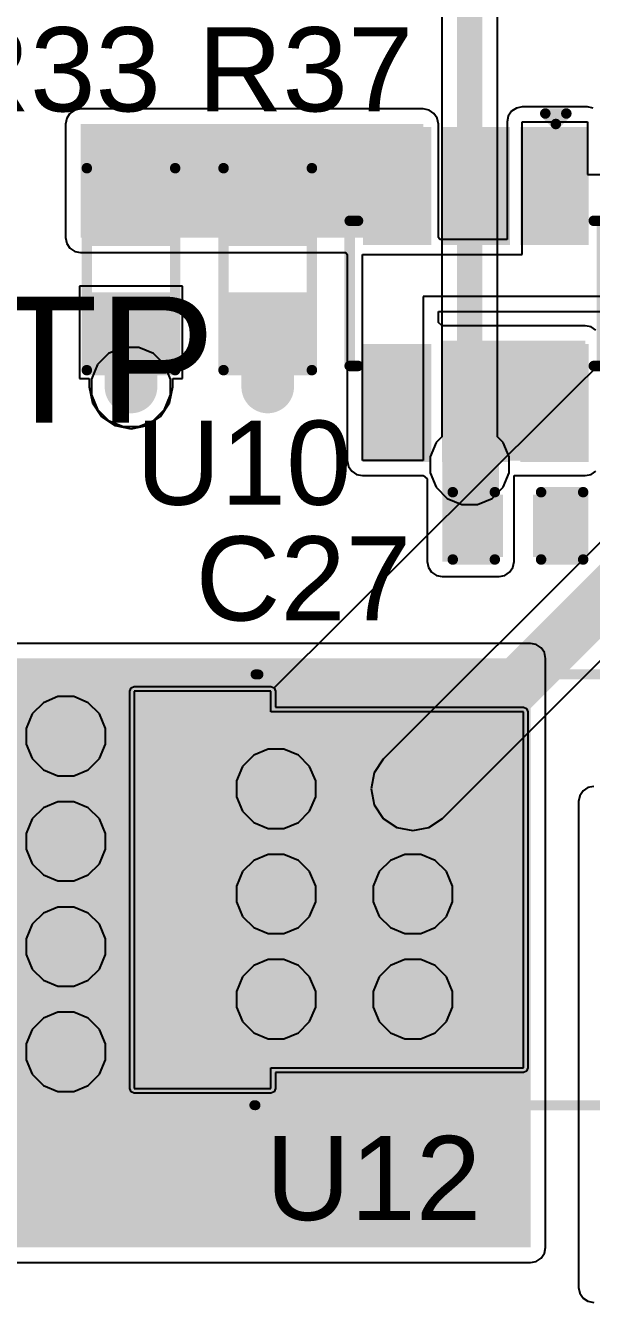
# Model space of a CAD drawing. Header units: millimetres. Extents: x 0 to 215, y 0 to 215.
# Drawn here: x 0.531 to 0.8, y 1.366 to 1.973 of the extents above; entities that cross this region are included whole.
import ezdxf

# ---------------------------------------------------------------- set-up
doc = ezdxf.new("R2010")
doc.units = ezdxf.units.MM
doc.header["$MEASUREMENT"] = 0
for name, color, linetype in [('BottomLayer', 5, 'Continuous'), ('TopLayer', 1, 'Continuous'), ('TopOverlay', 2, 'Continuous'), ('TopPaste', 8, 'Continuous'), ('TopSolder', 216, 'Continuous'), ('ViaHoleLayer', 16, 'Continuous')]:
    doc.layers.add(name, color=color, linetype=linetype)
doc.styles.add('Arial', font='', dxfattribs={"height": 0.2})
doc.styles.get('Arial').set_extended_font_data('Arial')

# ---------------------------------------------------------------- blocks, each defined once
blk = doc.blocks.new('P____PAK_SO_8_14')
at = {"layer": 'TopLayer'}
for points in [[(0.04371, 0.10601), (0.04371, 0.08199), (0.02029, 0.08199), (0.02029, 0.10601)], [(0.09715, -0.01969), (0.05777, -0.01969), (0.05777, 0.01969), (0.09715, 0.01969)], [(0.02029, -0.10601), (0.02029, -0.08199), (0.04371, -0.08199), (0.04371, -0.10601)]]:
    blk.add_hatch(color=1, dxfattribs=at).paths.add_polyline_path(points)
at = {"layer": 'TopPaste'}
for points in [[(0.04371, 0.10601), (0.04371, 0.08199), (0.02029, 0.08199), (0.02029, 0.10601)], [(0.09715, -0.01969), (0.05777, -0.01969), (0.05777, 0.01969), (0.09715, 0.01969)], [(0.02029, -0.10601), (0.02029, -0.08199), (0.04371, -0.08199), (0.04371, -0.10601)]]:
    blk.add_hatch(color=8, dxfattribs=at).paths.add_polyline_path(points)
at = {"layer": 'TopSolder'}
for points in [[(0.04571, 0.10801), (0.04571, 0.07999), (0.01829, 0.07999), (0.01829, 0.10801)], [(0.10115, -0.02369), (0.05377, -0.02369), (0.05377, 0.02369), (0.10115, 0.02369)], [(0.01829, -0.10801), (0.01829, -0.07999), (0.04571, -0.07999), (0.04571, -0.10801)]]:
    blk.add_hatch(color=216, dxfattribs=at).paths.add_polyline_path(points)
at = {"layer": 'TopLayer'}
for p, q in [((0.16998, 0.09449), (0.10502, 0.09449)), ((0.10502, 0.09449), (0.10502, 0.08465)), ((0.16998, -0.09449), (0.16998, 0.09449)), ((0.10502, 0.08465), (-0.01506, 0.08465)), ((-0.01506, 0.08465), (-0.01506, -0.08464)), ((-0.01506, -0.08464), (0.10502, -0.08464)), ((0.10502, -0.08464), (0.10502, -0.09449)), ((0.10502, -0.09449), (0.16998, -0.09449)), ((0.16998, -0.09449), (0.16998, -0.09449))]:
    blk.add_line(p, q, dxfattribs=at)
at = {"layer": 'TopOverlay', "const_width": 0.00472}
for points in [[(0.11234, 0.1024), (-0.05696, 0.1024)], [(0.11289, 0.10236), (0.11234, 0.1024)], [(0.11234, -0.1024), (-0.05696, -0.1024)], [(0.11234, -0.1024), (0.11092, -0.10236)]]:
    blk.add_lwpolyline(points, dxfattribs=at)
at = {"layer": 'TopOverlay', "const_width": 0.00236}
for points in [[(0.11116, 0.1024, 1), (0.11352, 0.1024, 1)], [(0.11116, 0.1024, 1), (0.11352, 0.1024, 1)], [(0.11171, 0.10236, 1), (0.11407, 0.10236, 1)], [(0.10974, -0.10236, 1), (0.1121, -0.10236, 1)], [(0.11116, -0.1024, 1), (0.11352, -0.1024, 1)], [(0.11116, -0.1024, 1), (0.11352, -0.1024, 1)]]:
    blk.add_lwpolyline(points, format="xyb", close=True, dxfattribs=at)
at = {"layer": 'TopSolder'}
for p, q in [((0.10285, 0.09449), (0.10349, 0.09602)), ((0.10285, 0.08681), (0.10285, 0.09449)), ((0.10349, 0.09602), (0.10502, 0.09665)), ((0.10502, 0.09665), (0.16998, 0.09665)), ((0.16998, 0.09665), (0.17151, 0.09602)), ((0.17151, 0.09602), (0.17214, 0.09449)), ((0.17214, 0.09449), (0.17214, -0.09449)), ((-0.01723, 0.08465), (-0.01659, 0.08618)), ((-0.01659, 0.08618), (-0.01506, 0.08681)), ((-0.01506, 0.08681), (0.10285, 0.08681)), ((-0.01723, -0.08464), (-0.01723, 0.08465)), ((-0.01659, -0.08618), (-0.01723, -0.08464)), ((-0.01506, -0.08681), (-0.01659, -0.08618)), ((0.10285, -0.08681), (-0.01506, -0.08681)), ((0.10285, -0.09449), (0.10285, -0.08681)), ((0.10349, -0.09602), (-213.99582, -213.18636)), ((0.10349, -0.09602), (0.10285, -0.09449)), ((0.10502, -0.09665), (0.10349, -0.09602)), ((0.16998, -0.09665), (0.10502, -0.09665)), ((0.17151, -0.09602), (0.16998, -0.09665)), ((0.17214, -0.09449), (0.17151, -0.09602))]:
    blk.add_line(p, q, dxfattribs=at)
blk = doc.blocks.new('SOT_23_6_16')
at = {"layer": 'TopLayer'}
for points in [[(-0.07559, 0.04961), (-0.02756, 0.04961), (-0.02756, 0.0252), (-0.07559, 0.0252)], [(0.02756, 0.04961), (0.07559, 0.04961), (0.07559, 0.0252), (0.02756, 0.0252)], [(-0.07559, 0.0122), (-0.02756, 0.0122), (-0.02756, -0.0122), (-0.07559, -0.0122)], [(0.02756, 0.0122), (0.07559, 0.0122), (0.07559, -0.0122), (0.02756, -0.0122)], [(-0.07559, -0.0252), (-0.02756, -0.0252), (-0.02756, -0.04961), (-0.07559, -0.04961)], [(0.02756, -0.0252), (0.07559, -0.0252), (0.07559, -0.04961), (0.02756, -0.04961)]]:
    blk.add_hatch(color=1, dxfattribs=at).paths.add_polyline_path(points)
at = {"layer": 'TopPaste'}
for points in [[(-0.07559, 0.04961), (-0.02756, 0.04961), (-0.02756, 0.0252), (-0.07559, 0.0252)], [(0.02756, 0.04961), (0.07559, 0.04961), (0.07559, 0.0252), (0.02756, 0.0252)], [(-0.07559, 0.0122), (-0.02756, 0.0122), (-0.02756, -0.0122), (-0.07559, -0.0122)], [(0.02756, 0.0122), (0.07559, 0.0122), (0.07559, -0.0122), (0.02756, -0.0122)], [(-0.07559, -0.0252), (-0.02756, -0.0252), (-0.02756, -0.04961), (-0.07559, -0.04961)], [(0.02756, -0.0252), (0.07559, -0.0252), (0.07559, -0.04961), (0.02756, -0.04961)]]:
    blk.add_hatch(color=8, dxfattribs=at).paths.add_polyline_path(points)
at = {"layer": 'TopSolder'}
for points in [[(-0.07959, 0.05361), (-0.02356, 0.05361), (-0.02356, 0.0212), (-0.07959, 0.0212)], [(0.02356, 0.05361), (0.07959, 0.05361), (0.07959, 0.0212), (0.02356, 0.0212)], [(-0.07959, 0.0162), (-0.02356, 0.0162), (-0.02356, -0.0162), (-0.07959, -0.0162)], [(0.02356, 0.0162), (0.07959, 0.0162), (0.07959, -0.0162), (0.02356, -0.0162)], [(-0.07959, -0.0212), (-0.02356, -0.0212), (-0.02356, -0.05361), (-0.07959, -0.05361)], [(0.02356, -0.0212), (0.07959, -0.0212), (0.07959, -0.05361), (0.02356, -0.05361)]]:
    blk.add_hatch(color=216, dxfattribs=at).paths.add_polyline_path(points)
at = {"layer": 'TopOverlay', "const_width": 0.005}
for points in [[(-0.035, 0.05606), (-0.035, 0.06)], [(0.034, 0.06), (-0.035, 0.06)], [(0.034, 0.05606), (0.034, 0.06)], [(-0.086, 0.033), (-0.086, 0.043)], [(-0.081, 0.038), (-0.086, 0.043)], [(-0.086, 0.033), (-0.081, 0.038)], [(-0.035, -0.06), (-0.035, -0.05606)], [(0.034, -0.06), (0.034, -0.05606)], [(0.034, -0.06), (-0.035, -0.06)]]:
    blk.add_lwpolyline(points, dxfattribs=at)
at = {"layer": 'TopOverlay', "const_width": 0.0025}
for points in [[(-0.03625, 0.06, 1), (-0.03375, 0.06, 1)], [(-0.03625, 0.06, 1), (-0.03375, 0.06, 1)], [(0.03275, 0.06, 1), (0.03525, 0.06, 1)], [(0.03275, 0.06, 1), (0.03525, 0.06, 1)], [(-0.03625, 0.05606, 1), (-0.03375, 0.05606, 1)], [(0.03275, 0.05606, 1), (0.03525, 0.05606, 1)], [(-0.08725, 0.043, 1), (-0.08475, 0.043, 1)], [(-0.08725, 0.043, 1), (-0.08475, 0.043, 1)], [(-0.08225, 0.038, 1), (-0.07975, 0.038, 1)], [(-0.08225, 0.038, 1), (-0.07975, 0.038, 1)], [(-0.08725, 0.033, 1), (-0.08475, 0.033, 1)], [(-0.08725, 0.033, 1), (-0.08475, 0.033, 1)], [(-0.03625, -0.05606, 1), (-0.03375, -0.05606, 1)], [(0.03275, -0.05606, 1), (0.03525, -0.05606, 1)], [(-0.03625, -0.06, 1), (-0.03375, -0.06, 1)], [(-0.03625, -0.06, 1), (-0.03375, -0.06, 1)], [(0.03275, -0.06, 1), (0.03525, -0.06, 1)], [(0.03275, -0.06, 1), (0.03525, -0.06, 1)]]:
    blk.add_lwpolyline(points, format="xyb", close=True, dxfattribs=at)
blk = doc.blocks.new('R___0603_44')
at = {"layer": 'TopLayer'}
for points in [[(-0.015, 0.0175), (-0.015, -0.0175), (-0.045, -0.0175), (-0.045, 0.0175)], [(0.045, 0.0175), (0.045, -0.0175), (0.015, -0.0175), (0.015, 0.0175)]]:
    blk.add_hatch(color=1, dxfattribs=at).paths.add_polyline_path(points)
at = {"layer": 'TopPaste'}
for points in [[(-0.015, 0.0175), (-0.015, -0.0175), (-0.045, -0.0175), (-0.045, 0.0175)], [(0.045, 0.0175), (0.045, -0.0175), (0.015, -0.0175), (0.015, 0.0175)]]:
    blk.add_hatch(color=8, dxfattribs=at).paths.add_polyline_path(points)
at = {"layer": 'TopSolder'}
for points in [[(-0.011, 0.0215), (-0.011, -0.0215), (-0.049, -0.0215), (-0.049, 0.0215)], [(0.049, 0.0215), (0.049, -0.0215), (0.011, -0.0215), (0.011, 0.0215)]]:
    blk.add_hatch(color=216, dxfattribs=at).paths.add_polyline_path(points)
at = {"layer": 'TopOverlay', "const_width": 0.005}
for points in [[(-0.048, 0.021), (-0.048, -0.021)], [(-0.048, 0.021), (0.048, 0.021)], [(0.048, 0.021), (0.048, -0.021)], [(-0.048, -0.021), (0.048, -0.021)]]:
    blk.add_lwpolyline(points, dxfattribs=at)
at = {"layer": 'TopOverlay', "const_width": 0.0025}
for points in [[(-0.04925, 0.021, 1), (-0.04675, 0.021, 1)], [(-0.04925, 0.021, 1), (-0.04675, 0.021, 1)], [(0.04675, 0.021, 1), (0.04925, 0.021, 1)], [(0.04675, 0.021, 1), (0.04925, 0.021, 1)], [(-0.04925, -0.021, 1), (-0.04675, -0.021, 1)], [(-0.04925, -0.021, 1), (-0.04675, -0.021, 1)], [(0.04675, -0.021, 1), (0.04925, -0.021, 1)], [(0.04675, -0.021, 1), (0.04925, -0.021, 1)]]:
    blk.add_lwpolyline(points, format="xyb", close=True, dxfattribs=at)
blk = doc.blocks.new('R___0603_48')
at = {"layer": 'TopLayer'}
for points in [[(-0.015, 0.0175), (-0.015, -0.0175), (-0.045, -0.0175), (-0.045, 0.0175)], [(0.045, 0.0175), (0.045, -0.0175), (0.015, -0.0175), (0.015, 0.0175)]]:
    blk.add_hatch(color=1, dxfattribs=at).paths.add_polyline_path(points)
at = {"layer": 'TopPaste'}
for points in [[(-0.015, 0.0175), (-0.015, -0.0175), (-0.045, -0.0175), (-0.045, 0.0175)], [(0.045, 0.0175), (0.045, -0.0175), (0.015, -0.0175), (0.015, 0.0175)]]:
    blk.add_hatch(color=8, dxfattribs=at).paths.add_polyline_path(points)
at = {"layer": 'TopSolder'}
for points in [[(-0.011, 0.0215), (-0.011, -0.0215), (-0.049, -0.0215), (-0.049, 0.0215)], [(0.049, 0.0215), (0.049, -0.0215), (0.011, -0.0215), (0.011, 0.0215)]]:
    blk.add_hatch(color=216, dxfattribs=at).paths.add_polyline_path(points)
at = {"layer": 'TopOverlay', "const_width": 0.005}
for points in [[(-0.048, 0.021), (-0.048, -0.021)], [(-0.048, 0.021), (0.048, 0.021)], [(0.048, 0.021), (0.048, -0.021)], [(-0.048, -0.021), (0.048, -0.021)]]:
    blk.add_lwpolyline(points, dxfattribs=at)
at = {"layer": 'TopOverlay', "const_width": 0.0025}
for points in [[(-0.04925, 0.021, 1), (-0.04675, 0.021, 1)], [(-0.04925, 0.021, 1), (-0.04675, 0.021, 1)], [(0.04675, 0.021, 1), (0.04925, 0.021, 1)], [(0.04675, 0.021, 1), (0.04925, 0.021, 1)], [(-0.04925, -0.021, 1), (-0.04675, -0.021, 1)], [(-0.04925, -0.021, 1), (-0.04675, -0.021, 1)], [(0.04675, -0.021, 1), (0.04925, -0.021, 1)], [(0.04675, -0.021, 1), (0.04925, -0.021, 1)]]:
    blk.add_lwpolyline(points, format="xyb", close=True, dxfattribs=at)
blk = doc.blocks.new('C___0402_179')
at = {"layer": 'TopLayer'}
for points in [[(-0.0275, -0.0125), (-0.0275, 0.0125), (-0.0095, 0.0125), (-0.0095, -0.0125)], [(0.0095, -0.0125), (0.0095, 0.0125), (0.0275, 0.0125), (0.0275, -0.0125)]]:
    blk.add_hatch(color=1, dxfattribs=at).paths.add_polyline_path(points)
at = {"layer": 'TopPaste'}
for points in [[(-0.0275, -0.0125), (-0.0275, 0.0125), (-0.0095, 0.0125), (-0.0095, -0.0125)], [(0.0095, -0.0125), (0.0095, 0.0125), (0.0275, 0.0125), (0.0275, -0.0125)]]:
    blk.add_hatch(color=8, dxfattribs=at).paths.add_polyline_path(points)
at = {"layer": 'TopSolder'}
for points in [[(-0.02986, -0.01486), (-0.02986, 0.01486), (-0.00714, 0.01486), (-0.00714, -0.01486)], [(0.00714, -0.01486), (0.00714, 0.01486), (0.02986, 0.01486), (0.02986, -0.01486)]]:
    blk.add_hatch(color=216, dxfattribs=at).paths.add_polyline_path(points)
at = {"layer": 'TopOverlay', "const_width": 0.005}
for points in [[(-0.031, -0.016), (-0.031, 0.016)], [(-0.031, 0.016), (-0.011, 0.016)], [(0.011, 0.016), (0.031, 0.016)], [(0.031, -0.016), (0.031, 0.016)], [(-0.031, -0.016), (-0.011, -0.016)], [(0.011, -0.016), (0.031, -0.016)]]:
    blk.add_lwpolyline(points, dxfattribs=at)
at = {"layer": 'TopOverlay', "const_width": 0.0025}
for points in [[(-0.03225, 0.016, 1), (-0.02975, 0.016, 1)], [(-0.03225, 0.016, 1), (-0.02975, 0.016, 1)], [(-0.01225, 0.016, 1), (-0.00975, 0.016, 1)], [(0.00975, 0.016, 1), (0.01225, 0.016, 1)], [(0.02975, 0.016, 1), (0.03225, 0.016, 1)], [(0.02975, 0.016, 1), (0.03225, 0.016, 1)], [(-0.03225, -0.016, 1), (-0.02975, -0.016, 1)], [(-0.03225, -0.016, 1), (-0.02975, -0.016, 1)], [(-0.01225, -0.016, 1), (-0.00975, -0.016, 1)], [(0.00975, -0.016, 1), (0.01225, -0.016, 1)], [(0.02975, -0.016, 1), (0.03225, -0.016, 1)], [(0.02975, -0.016, 1), (0.03225, -0.016, 1)]]:
    blk.add_lwpolyline(points, format="xyb", close=True, dxfattribs=at)

msp = doc.modelspace()

# ---------------------------------------------------------------- hatches: boundary and pattern name
at = {"layer": 'BottomLayer'}
h = msp.add_hatch(color=5, dxfattribs=at)
edge = h.paths.add_edge_path()
edge.add_arc((0.581, 1.801), 0.01181, 0, 360)
h = msp.add_hatch(color=5, dxfattribs=at)
edge = h.paths.add_edge_path()
edge.add_arc((0.646, 1.801), 0.01181, 0, 360)
h = msp.add_hatch(color=5, dxfattribs=at)
edge = h.paths.add_edge_path()
edge.add_arc((0.742, 1.764), 0.01181, 0, 360)
h = msp.add_hatch(color=5, dxfattribs=at)
edge = h.paths.add_edge_path()
edge.add_arc((0.55, 1.635), 0.01181, 0, 360)
h = msp.add_hatch(color=5, dxfattribs=at)
edge = h.paths.add_edge_path()
edge.add_arc((0.65, 1.61), 0.01181, 0, 360)
h = msp.add_hatch(color=5, dxfattribs=at)
edge = h.paths.add_edge_path()
edge.add_arc((0.715, 1.61), 0.01181, 0, 360)
h = msp.add_hatch(color=5, dxfattribs=at)
edge = h.paths.add_edge_path()
edge.add_arc((0.55, 1.585), 0.01181, 0, 360)
h = msp.add_hatch(color=5, dxfattribs=at)
edge = h.paths.add_edge_path()
edge.add_arc((0.65, 1.56), 0.01181, 0, 360)
h = msp.add_hatch(color=5, dxfattribs=at)
edge = h.paths.add_edge_path()
edge.add_arc((0.715, 1.56), 0.01181, 0, 360)
h = msp.add_hatch(color=5, dxfattribs=at)
edge = h.paths.add_edge_path()
edge.add_arc((0.55, 1.535), 0.01181, 0, 360)
h = msp.add_hatch(color=5, dxfattribs=at)
edge = h.paths.add_edge_path()
edge.add_arc((0.65, 1.51), 0.01181, 0, 360)
h = msp.add_hatch(color=5, dxfattribs=at)
edge = h.paths.add_edge_path()
edge.add_arc((0.715, 1.51), 0.01181, 0, 360)
h = msp.add_hatch(color=5, dxfattribs=at)
edge = h.paths.add_edge_path()
edge.add_arc((0.55, 1.485), 0.01181, 0, 360)
at = {"layer": 'TopLayer'}
for points in [[(0.557, 1.872), (0.72, 1.872), (0.72, 1.926), (0.557, 1.926)], [(0.729, 1.718), (0.756, 1.718), (0.756, 1.823), (0.729, 1.823)], [(0.729, 1.766), (0.797, 1.766), (0.797, 1.823), (0.729, 1.823)], [(0.463, 1.392), (0.771, 1.392), (0.771, 1.672), (0.463, 1.672)]]:
    msp.add_hatch(color=1, dxfattribs=at).paths.add_polyline_path(points)
h = msp.add_hatch(color=1, dxfattribs=at)
edge = h.paths.add_edge_path()
edge.add_arc((0.581, 1.801), 0.01181, 0, 360)
h = msp.add_hatch(color=1, dxfattribs=at)
edge = h.paths.add_edge_path()
edge.add_arc((0.646, 1.801), 0.01181, 0, 360)
h = msp.add_hatch(color=1, dxfattribs=at)
edge = h.paths.add_edge_path()
edge.add_arc((0.742, 1.764), 0.01181, 0, 360)
h = msp.add_hatch(color=1, dxfattribs=at)
edge = h.paths.add_edge_path()
edge.add_arc((0.55, 1.635), 0.01181, 0, 360)
h = msp.add_hatch(color=1, dxfattribs=at)
edge = h.paths.add_edge_path()
edge.add_arc((0.65, 1.61), 0.01181, 0, 360)
h = msp.add_hatch(color=1, dxfattribs=at)
edge = h.paths.add_edge_path()
edge.add_arc((0.715, 1.61), 0.01181, 0, 360)
h = msp.add_hatch(color=1, dxfattribs=at)
edge = h.paths.add_edge_path()
edge.add_arc((0.55, 1.585), 0.01181, 0, 360)
h = msp.add_hatch(color=1, dxfattribs=at)
edge = h.paths.add_edge_path()
edge.add_arc((0.65, 1.56), 0.01181, 0, 360)
h = msp.add_hatch(color=1, dxfattribs=at)
edge = h.paths.add_edge_path()
edge.add_arc((0.715, 1.56), 0.01181, 0, 360)
h = msp.add_hatch(color=1, dxfattribs=at)
edge = h.paths.add_edge_path()
edge.add_arc((0.55, 1.535), 0.01181, 0, 360)
h = msp.add_hatch(color=1, dxfattribs=at)
edge = h.paths.add_edge_path()
edge.add_arc((0.65, 1.51), 0.01181, 0, 360)
h = msp.add_hatch(color=1, dxfattribs=at)
edge = h.paths.add_edge_path()
edge.add_arc((0.715, 1.51), 0.01181, 0, 360)
h = msp.add_hatch(color=1, dxfattribs=at)
edge = h.paths.add_edge_path()
edge.add_arc((0.55, 1.485), 0.01181, 0, 360)
at = {"layer": 'ViaHoleLayer'}
h = msp.add_hatch(color=16, dxfattribs=at)
edge = h.paths.add_edge_path()
edge.add_arc((0.581, 1.801), 0.00591, 0, 360)
h = msp.add_hatch(color=16, dxfattribs=at)
edge = h.paths.add_edge_path()
edge.add_arc((0.646, 1.801), 0.00591, 0, 360)
h = msp.add_hatch(color=16, dxfattribs=at)
edge = h.paths.add_edge_path()
edge.add_arc((0.742, 1.764), 0.00591, 0, 360)
h = msp.add_hatch(color=16, dxfattribs=at)
edge = h.paths.add_edge_path()
edge.add_arc((0.55, 1.635), 0.00591, 0, 360)
h = msp.add_hatch(color=16, dxfattribs=at)
edge = h.paths.add_edge_path()
edge.add_arc((0.65, 1.61), 0.00591, 0, 360)
h = msp.add_hatch(color=16, dxfattribs=at)
edge = h.paths.add_edge_path()
edge.add_arc((0.715, 1.61), 0.00591, 0, 360)
h = msp.add_hatch(color=16, dxfattribs=at)
edge = h.paths.add_edge_path()
edge.add_arc((0.55, 1.585), 0.00591, 0, 360)
h = msp.add_hatch(color=16, dxfattribs=at)
edge = h.paths.add_edge_path()
edge.add_arc((0.65, 1.56), 0.00591, 0, 360)
h = msp.add_hatch(color=16, dxfattribs=at)
edge = h.paths.add_edge_path()
edge.add_arc((0.715, 1.56), 0.00591, 0, 360)
h = msp.add_hatch(color=16, dxfattribs=at)
edge = h.paths.add_edge_path()
edge.add_arc((0.55, 1.535), 0.00591, 0, 360)
h = msp.add_hatch(color=16, dxfattribs=at)
edge = h.paths.add_edge_path()
edge.add_arc((0.65, 1.51), 0.00591, 0, 360)
h = msp.add_hatch(color=16, dxfattribs=at)
edge = h.paths.add_edge_path()
edge.add_arc((0.715, 1.51), 0.00591, 0, 360)
h = msp.add_hatch(color=16, dxfattribs=at)
edge = h.paths.add_edge_path()
edge.add_arc((0.55, 1.485), 0.00591, 0, 360)

# ---------------------------------------------------------------- linework, layer by layer
at = {"layer": 'BottomLayer'}
for p, q in [((0.72875, 2.58631), (0.72875, 1.77735)), ((0.75525, 1.77735), (0.75525, 2.58082)), ((0.57034, 1.81695), (0.56505, 1.81166)), ((0.57726, 1.81981), (0.57034, 1.81695)), ((0.58474, 1.81981), (0.57726, 1.81981)), ((0.59166, 1.81695), (0.58474, 1.81981)), ((0.59695, 1.81166), (0.59166, 1.81695)), ((0.56505, 1.81166), (0.56219, 1.80474)), ((0.59981, 1.80474), (0.59695, 1.81166)), ((0.56219, 1.80474), (0.56219, 1.79726)), ((0.59981, 1.79726), (0.59981, 1.80474)), ((0.56219, 1.79726), (0.56505, 1.79034)), ((0.59695, 1.79034), (0.59981, 1.79726)), ((0.56505, 1.79034), (0.57034, 1.78505)), ((0.57034, 1.78505), (0.57726, 1.78219)), ((0.58474, 1.78219), (0.59166, 1.78505)), ((0.59166, 1.78505), (0.59695, 1.79034)), ((0.57726, 1.78219), (0.58474, 1.78219)), ((0.72605, 1.77466), (0.72319, 1.76774)), ((0.72875, 1.77735), (0.72605, 1.77466)), ((0.75795, 1.77466), (0.75525, 1.77735)), ((0.76081, 1.76774), (0.75795, 1.77466)), ((0.72319, 1.76774), (0.72319, 1.76026)), ((0.76081, 1.76026), (0.76081, 1.76774)), ((0.72319, 1.76026), (0.72605, 1.75334)), ((0.75795, 1.75334), (0.76081, 1.76026)), ((0.72605, 1.75334), (0.73134, 1.74805)), ((0.73134, 1.74805), (0.73826, 1.74519)), ((0.74574, 1.74519), (0.75266, 1.74805)), ((0.75266, 1.74805), (0.75795, 1.75334)), ((0.73826, 1.74519), (0.74574, 1.74519)), ((0.80894, 1.73206), (0.70094, 1.62406)), ((0.72906, 1.59594), (0.83124, 1.69812)), ((0.53934, 1.65095), (0.53405, 1.64566)), ((0.54626, 1.65381), (0.53934, 1.65095)), ((0.55374, 1.65381), (0.54626, 1.65381)), ((0.56066, 1.65095), (0.55374, 1.65381)), ((0.56595, 1.64566), (0.56066, 1.65095)), ((0.53405, 1.64566), (0.53119, 1.63874)), ((0.56881, 1.63874), (0.56595, 1.64566)), ((0.53119, 1.63874), (0.53119, 1.63126)), ((0.56881, 1.63126), (0.56881, 1.63874)), ((0.53119, 1.63126), (0.53405, 1.62434)), ((0.56595, 1.62434), (0.56881, 1.63126)), ((0.64626, 1.62881), (0.63934, 1.62595)), ((0.65374, 1.62881), (0.64626, 1.62881)), ((0.66066, 1.62595), (0.65374, 1.62881)), ((0.53405, 1.62434), (0.53934, 1.61905)), ((0.56066, 1.61905), (0.56595, 1.62434)), ((0.63405, 1.62066), (0.63119, 1.61374)), ((0.63934, 1.62595), (0.63405, 1.62066)), ((0.66595, 1.62066), (0.66066, 1.62595)), ((0.66881, 1.61374), (0.66595, 1.62066)), ((0.70094, 1.62406), (0.69663, 1.61761)), ((0.53934, 1.61905), (0.54626, 1.61619)), ((0.54626, 1.61619), (0.55374, 1.61619)), ((0.55374, 1.61619), (0.56066, 1.61905)), ((0.69663, 1.61761), (0.69512, 1.61)), ((0.63119, 1.61374), (0.63119, 1.60626)), ((0.66881, 1.60626), (0.66881, 1.61374)), ((0.69512, 1.61), (0.69663, 1.60239)), ((0.54626, 1.60381), (0.53934, 1.60095)), ((0.55374, 1.60381), (0.54626, 1.60381)), ((0.56066, 1.60095), (0.55374, 1.60381)), ((0.63119, 1.60626), (0.63405, 1.59934)), ((0.66595, 1.59934), (0.66881, 1.60626)), ((0.69663, 1.60239), (0.70094, 1.59594)), ((0.53934, 1.60095), (0.53405, 1.59566)), ((0.56595, 1.59566), (0.56066, 1.60095)), ((0.63405, 1.59934), (0.63934, 1.59405)), ((0.66066, 1.59405), (0.66595, 1.59934)), ((0.53405, 1.59566), (0.53119, 1.58874)), ((0.56881, 1.58874), (0.56595, 1.59566)), ((0.63934, 1.59405), (0.64626, 1.59119)), ((0.64626, 1.59119), (0.65374, 1.59119)), ((0.65374, 1.59119), (0.66066, 1.59405)), ((0.70094, 1.59594), (0.70739, 1.59163)), ((0.70739, 1.59163), (0.715, 1.59012)), ((0.715, 1.59012), (0.72261, 1.59163)), ((0.72261, 1.59163), (0.72906, 1.59594)), ((0.53119, 1.58874), (0.53119, 1.58126)), ((0.56881, 1.58126), (0.56881, 1.58874)), ((0.53119, 1.58126), (0.53405, 1.57434)), ((0.56595, 1.57434), (0.56881, 1.58126)), ((0.64626, 1.57881), (0.63934, 1.57595)), ((0.65374, 1.57881), (0.64626, 1.57881)), ((0.66066, 1.57595), (0.65374, 1.57881)), ((0.71126, 1.57881), (0.70434, 1.57595)), ((0.71874, 1.57881), (0.71126, 1.57881)), ((0.72566, 1.57595), (0.71874, 1.57881)), ((0.53405, 1.57434), (0.53934, 1.56905)), ((0.56066, 1.56905), (0.56595, 1.57434)), ((0.63934, 1.57595), (0.63405, 1.57066)), ((0.66595, 1.57066), (0.66066, 1.57595)), ((0.70434, 1.57595), (0.69905, 1.57066)), ((0.73095, 1.57066), (0.72566, 1.57595)), ((0.53934, 1.56905), (0.54626, 1.56619)), ((0.54626, 1.56619), (0.55374, 1.56619)), ((0.55374, 1.56619), (0.56066, 1.56905)), ((0.63405, 1.57066), (0.63119, 1.56374)), ((0.66881, 1.56374), (0.66595, 1.57066)), ((0.69905, 1.57066), (0.69619, 1.56374)), ((0.73381, 1.56374), (0.73095, 1.57066)), ((0.63119, 1.56374), (0.63119, 1.55626)), ((0.66881, 1.55626), (0.66881, 1.56374)), ((0.69619, 1.56374), (0.69619, 1.55626)), ((0.73381, 1.55626), (0.73381, 1.56374)), ((0.54626, 1.55381), (0.53934, 1.55095)), ((0.55374, 1.55381), (0.54626, 1.55381)), ((0.56066, 1.55095), (0.55374, 1.55381)), ((0.63119, 1.55626), (0.63405, 1.54934)), ((0.66595, 1.54934), (0.66881, 1.55626)), ((0.69619, 1.55626), (0.69905, 1.54934)), ((0.73095, 1.54934), (0.73381, 1.55626)), ((0.53934, 1.55095), (0.53405, 1.54566)), ((0.56595, 1.54566), (0.56066, 1.55095)), ((0.63405, 1.54934), (0.63934, 1.54405)), ((0.66066, 1.54405), (0.66595, 1.54934)), ((0.69905, 1.54934), (0.70434, 1.54405)), ((0.72566, 1.54405), (0.73095, 1.54934)), ((0.53405, 1.54566), (0.53119, 1.53874)), ((0.56881, 1.53874), (0.56595, 1.54566)), ((0.63934, 1.54405), (0.64626, 1.54119)), ((0.65374, 1.54119), (0.66066, 1.54405)), ((0.70434, 1.54405), (0.71126, 1.54119)), ((0.71874, 1.54119), (0.72566, 1.54405)), ((0.53119, 1.53874), (0.53119, 1.53126)), ((0.56881, 1.53126), (0.56881, 1.53874)), ((0.64626, 1.54119), (0.65374, 1.54119)), ((0.71126, 1.54119), (0.71874, 1.54119)), ((0.53119, 1.53126), (0.53405, 1.52434)), ((0.56595, 1.52434), (0.56881, 1.53126)), ((0.53405, 1.52434), (0.53934, 1.51905)), ((0.56066, 1.51905), (0.56595, 1.52434)), ((0.63934, 1.52595), (0.63405, 1.52066)), ((0.64626, 1.52881), (0.63934, 1.52595)), ((0.65374, 1.52881), (0.64626, 1.52881)), ((0.66066, 1.52595), (0.65374, 1.52881)), ((0.66595, 1.52066), (0.66066, 1.52595)), ((0.70434, 1.52595), (0.69905, 1.52066)), ((0.71126, 1.52881), (0.70434, 1.52595)), ((0.71874, 1.52881), (0.71126, 1.52881)), ((0.72566, 1.52595), (0.71874, 1.52881)), ((0.73095, 1.52066), (0.72566, 1.52595)), ((0.53934, 1.51905), (0.54626, 1.51619)), ((0.55374, 1.51619), (0.56066, 1.51905)), ((0.63405, 1.52066), (0.63119, 1.51374)), ((0.66881, 1.51374), (0.66595, 1.52066)), ((0.69905, 1.52066), (0.69619, 1.51374)), ((0.73381, 1.51374), (0.73095, 1.52066)), ((0.54626, 1.51619), (0.55374, 1.51619)), ((0.63119, 1.51374), (0.63119, 1.50626)), ((0.66881, 1.50626), (0.66881, 1.51374)), ((0.69619, 1.51374), (0.69619, 1.50626)), ((0.73381, 1.50626), (0.73381, 1.51374)), ((0.63119, 1.50626), (0.63405, 1.49934)), ((0.66595, 1.49934), (0.66881, 1.50626)), ((0.69619, 1.50626), (0.69905, 1.49934)), ((0.73095, 1.49934), (0.73381, 1.50626)), ((0.53934, 1.50095), (0.53405, 1.49566)), ((0.54626, 1.50381), (0.53934, 1.50095)), ((0.55374, 1.50381), (0.54626, 1.50381)), ((0.56066, 1.50095), (0.55374, 1.50381)), ((0.56595, 1.49566), (0.56066, 1.50095)), ((0.63405, 1.49934), (0.63934, 1.49405)), ((0.66066, 1.49405), (0.66595, 1.49934)), ((0.69905, 1.49934), (0.70434, 1.49405)), ((0.72566, 1.49405), (0.73095, 1.49934)), ((0.53405, 1.49566), (0.53119, 1.48874)), ((0.56881, 1.48874), (0.56595, 1.49566)), ((0.63934, 1.49405), (0.64626, 1.49119)), ((0.65374, 1.49119), (0.66066, 1.49405)), ((0.70434, 1.49405), (0.71126, 1.49119)), ((0.71874, 1.49119), (0.72566, 1.49405)), ((0.53119, 1.48874), (0.53119, 1.48126)), ((0.56881, 1.48126), (0.56881, 1.48874)), ((0.64626, 1.49119), (0.65374, 1.49119)), ((0.71126, 1.49119), (0.71874, 1.49119)), ((0.53119, 1.48126), (0.53405, 1.47434)), ((0.56595, 1.47434), (0.56881, 1.48126)), ((0.53405, 1.47434), (0.53934, 1.46905)), ((0.53934, 1.46905), (0.54626, 1.46619)), ((0.55374, 1.46619), (0.56066, 1.46905)), ((0.56066, 1.46905), (0.56595, 1.47434)), ((0.54626, 1.46619), (0.55374, 1.46619))]:
    msp.add_line(p, q, dxfattribs=at)
for points, const_width in [([(0.742, 1.764), (0.742, 2.58631)], 0.012), ([(0.715, 1.61), (0.823, 1.718)], 0.025)]:
    msp.add_lwpolyline(points, dxfattribs=dict(at, const_width=const_width))
for points, const_width in [([(0.739, 1.764, 1), (0.745, 1.764, 1)], 0.006), ([(0.70875, 1.61, 1), (0.72125, 1.61, 1)], 0.0125)]:
    msp.add_lwpolyline(points, format="xyb", close=True, dxfattribs=dict(at, const_width=const_width))
at = {"layer": 'TopLayer'}
for p, q in [((0.55195, 1.93105), (0.55041, 1.92873)), ((0.55427, 1.93259), (0.55195, 1.93105)), ((0.557, 1.93314), (0.55427, 1.93259)), ((0.72, 1.93314), (0.557, 1.93314)), ((0.72273, 1.93259), (0.72, 1.93314)), ((0.72505, 1.93105), (0.72273, 1.93259)), ((0.72659, 1.92873), (0.72505, 1.93105)), ((0.76195, 1.93205), (0.76041, 1.92973)), ((0.76427, 1.93359), (0.76195, 1.93205)), ((0.767, 1.93414), (0.76427, 1.93359)), ((0.798, 1.93414), (0.767, 1.93414)), ((0.80073, 1.93359), (0.798, 1.93414)), ((0.55041, 1.92873), (0.54986, 1.926)), ((0.54986, 1.926), (0.54986, 1.872)), ((0.72714, 1.926), (0.72659, 1.92873)), ((0.72714, 1.872), (0.72714, 1.926)), ((0.76041, 1.92973), (0.75986, 1.927)), ((0.75986, 1.927), (0.75986, 1.87114)), ((0.767, 1.864), (0.767, 1.927)), ((0.767, 1.927), (0.798, 1.927)), ((0.798, 1.927), (0.798, 1.902)), ((0.798, 1.902), (0.881, 1.902)), ((0.54986, 1.872), (0.55041, 1.86927)), ((0.72785, 1.87114), (0.72714, 1.872)), ((0.75986, 1.87114), (0.72785, 1.87114)), ((0.55041, 1.86927), (0.55195, 1.86695)), ((0.55195, 1.86695), (0.55427, 1.86541)), ((0.55427, 1.86541), (0.557, 1.86486)), ((0.557, 1.86486), (0.68315, 1.86486)), ((0.68315, 1.86486), (0.68386, 1.864)), ((0.68386, 1.864), (0.68386, 1.766)), ((0.691, 1.766), (0.691, 1.864)), ((0.691, 1.864), (0.767, 1.864)), ((0.6055, 1.849), (0.5565, 1.849)), ((0.5565, 1.849), (0.5565, 1.805)), ((0.6055, 1.805), (0.6055, 1.849)), ((0.881, 1.844), (0.72, 1.844)), ((0.72, 1.844), (0.72, 1.766)), ((0.72714, 1.83167), (0.72714, 1.83686)), ((0.72714, 1.83686), (0.82349, 1.83686)), ((0.729, 1.83014), (0.72714, 1.83167)), ((0.797, 1.83014), (0.729, 1.83014)), ((0.79973, 1.82959), (0.797, 1.83014)), ((0.80205, 1.82805), (0.79973, 1.82959)), ((0.5565, 1.805), (0.56112, 1.805)), ((0.56112, 1.805), (0.56112, 1.801)), ((0.60088, 1.801), (0.60088, 1.805)), ((0.60088, 1.805), (0.6055, 1.805)), ((0.56112, 1.801), (0.56263, 1.79339)), ((0.59937, 1.79339), (0.60088, 1.801)), ((0.56263, 1.79339), (0.56694, 1.78694)), ((0.59506, 1.78694), (0.59937, 1.79339)), ((0.56694, 1.78694), (0.57339, 1.78263)), ((0.58861, 1.78263), (0.59506, 1.78694)), ((0.57339, 1.78263), (0.581, 1.78112)), ((0.581, 1.78112), (0.58861, 1.78263)), ((0.68386, 1.766), (0.68441, 1.76327)), ((0.68441, 1.76327), (0.68595, 1.76095)), ((0.68595, 1.76095), (0.68827, 1.75941)), ((0.72, 1.766), (0.691, 1.766)), ((0.79973, 1.75941), (0.80205, 1.76095)), ((0.68827, 1.75941), (0.691, 1.75886)), ((0.691, 1.75886), (0.72, 1.75886)), ((0.72, 1.75886), (0.72186, 1.75733)), ((0.72186, 1.75733), (0.72186, 1.718)), ((0.76314, 1.718), (0.76314, 1.75886)), ((0.76314, 1.75886), (0.797, 1.75886)), ((0.797, 1.75886), (0.79973, 1.75941)), ((0.72186, 1.718), (0.72241, 1.71527)), ((0.76259, 1.71527), (0.76314, 1.718)), ((0.72241, 1.71527), (0.72395, 1.71295)), ((0.72395, 1.71295), (0.72627, 1.71141)), ((0.75873, 1.71141), (0.76105, 1.71295)), ((0.76105, 1.71295), (0.76259, 1.71527)), ((0.72627, 1.71141), (0.729, 1.71086)), ((0.729, 1.71086), (0.756, 1.71086)), ((0.756, 1.71086), (0.75873, 1.71141)), ((0.771, 1.67914), (0.463, 1.67914)), ((0.77373, 1.67859), (0.771, 1.67914)), ((0.77605, 1.67705), (0.77373, 1.67859)), ((0.77759, 1.67473), (0.77605, 1.67705)), ((0.77814, 1.672), (0.77759, 1.67473)), ((0.77814, 1.392), (0.77814, 1.672)), ((0.79595, 1.60905), (0.79441, 1.60673)), ((0.79827, 1.61059), (0.79595, 1.60905)), ((0.801, 1.61114), (0.79827, 1.61059)), ((0.79441, 1.60673), (0.79386, 1.604)), ((0.79386, 1.604), (0.79386, 1.373)), ((0.77759, 1.38927), (0.77814, 1.392)), ((0.463, 1.38486), (0.771, 1.38486)), ((0.771, 1.38486), (0.77373, 1.38541)), ((0.77373, 1.38541), (0.77605, 1.38695)), ((0.77605, 1.38695), (0.77759, 1.38927)), ((0.79386, 1.373), (0.79441, 1.37027)), ((0.79441, 1.37027), (0.79595, 1.36795)), ((0.79595, 1.36795), (0.79827, 1.36641)), ((0.79827, 1.36641), (0.801, 1.36586))]:
    msp.add_line(p, q, dxfattribs=at)
for points, const_width in [([(0.581, 1.801), (0.581, 1.827)], 0.025), ([(0.646, 1.801), (0.646, 1.827)], 0.025), ([(0.72054, 1.61554), (0.72054, 1.656)], 0.025), ([(0.55, 1.635), (0.59, 1.635)], 0.012), ([(0.715, 1.61), (0.72054, 1.61554)], 0.025), ([(0.55, 1.585), (0.59, 1.585)], 0.012), ([(0.55, 1.535), (0.59, 1.535)], 0.012), ([(0.715, 1.51), (0.72054, 1.50446)], 0.025), ([(0.72054, 1.468), (0.72054, 1.50446)], 0.025), ([(0.55, 1.485), (0.59, 1.485)], 0.012)]:
    msp.add_lwpolyline(points, dxfattribs=dict(at, const_width=const_width))
for points, const_width in [([(0.57475, 1.827, 1), (0.58725, 1.827, 1)], 0.0125), ([(0.63975, 1.827, 1), (0.65225, 1.827, 1)], 0.0125), ([(0.57475, 1.801, 1), (0.58725, 1.801, 1)], 0.0125), ([(0.63975, 1.801, 1), (0.65225, 1.801, 1)], 0.0125), ([(0.71429, 1.656, 1), (0.72679, 1.656, 1)], 0.0125), ([(0.547, 1.635, 1), (0.553, 1.635, 1)], 0.006), ([(0.587, 1.635, 1), (0.593, 1.635, 1)], 0.006), ([(0.71429, 1.61554, 1), (0.72679, 1.61554, 1)], 0.0125), ([(0.71429, 1.61554, 1), (0.72679, 1.61554, 1)], 0.0125), ([(0.70875, 1.61, 1), (0.72125, 1.61, 1)], 0.0125), ([(0.547, 1.585, 1), (0.553, 1.585, 1)], 0.006), ([(0.587, 1.585, 1), (0.593, 1.585, 1)], 0.006), ([(0.547, 1.535, 1), (0.553, 1.535, 1)], 0.006), ([(0.587, 1.535, 1), (0.593, 1.535, 1)], 0.006), ([(0.70875, 1.51, 1), (0.72125, 1.51, 1)], 0.0125), ([(0.71429, 1.50446, 1), (0.72679, 1.50446, 1)], 0.0125), ([(0.71429, 1.50446, 1), (0.72679, 1.50446, 1)], 0.0125), ([(0.547, 1.485, 1), (0.553, 1.485, 1)], 0.006), ([(0.587, 1.485, 1), (0.593, 1.485, 1)], 0.006), ([(0.71429, 1.468, 1), (0.72679, 1.468, 1)], 0.0125)]:
    msp.add_lwpolyline(points, format="xyb", close=True, dxfattribs=dict(at, const_width=const_width))

# ---------------------------------------------------------------- block references
for name, p, rotation in [('P____PAK_SO_8_14', (0.75254, 1.562), 180), ('SOT_23_6_16', (0.745, 1.845), 270), ('R___0603_48', (0.581, 1.857), 90), ('R___0603_44', (0.646, 1.857), 90)]:
    msp.add_blockref(name, p, dxfattribs=dict(rotation=rotation))
msp.add_blockref('C___0402_179', (0.765, 1.735))

# ---------------------------------------------------------------- texts
at = {"layer": 'TopOverlay', "style": 'Arial'}
for s, height, p in [('R33', 0.04, (0.49268, 1.93201)), ('R37', 0.04, (0.61268, 1.93201)), ('12VTP', 0.06, (0.365, 1.784)), ('U10', 0.04, (0.58335, 1.74501)), ('C27', 0.04, (0.61168, 1.69001)), ('U12', 0.04, (0.64502, 1.40501))]:
    msp.add_text(s, height=height, dxfattribs=at).set_placement(p)

doc.saveas('drawing.dxf')
